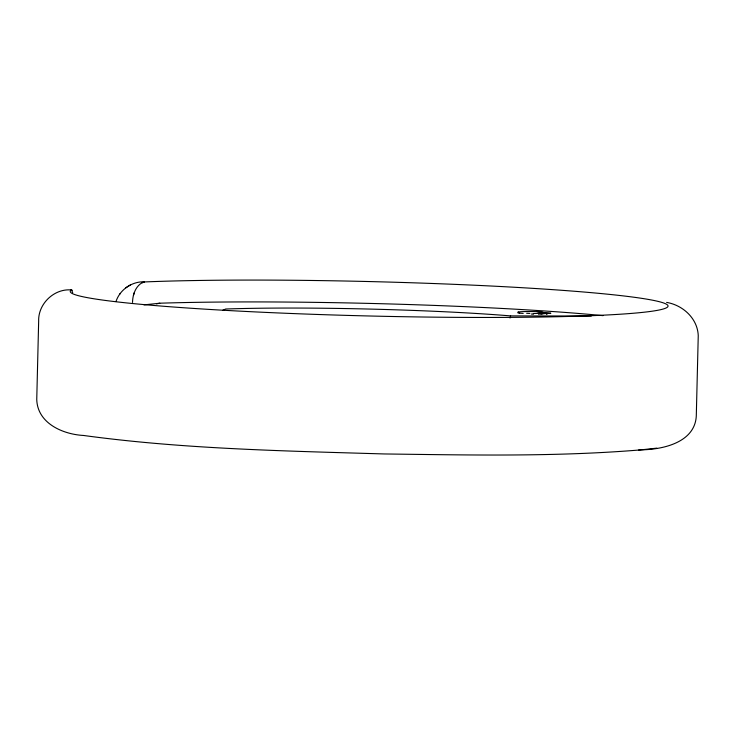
<?xml version="1.0" encoding="UTF-8"?>
<svg xmlns="http://www.w3.org/2000/svg" width="735" height="735" viewBox="0 0 735 735"><rect width="100%" height="100%" fill="white"/><g stroke="black" fill="none" stroke-linecap="round" stroke-linejoin="round"><path stroke-width="1.1" d="M132.53 302.443C132.64 294.469 135.791 285.364 143.628 281.964L145.87 281.882A298.97 17.208 1.4 0 1 626.78 296.315A298.97 17.208 1.4 0 1 434.247 317.152A298.97 17.208 1.4 0 1 71.525 289.93L72.701 292.64M517.991 313L518.083 312.09A18.311 1.057 1.4 0 1 536.927 311.631L550.634 313.505M510.017 318.044L510.604 315.894L591.308 316.032M133.421 295.534L134.303 292.613M115.965 301.598C119.805 289.682 131.887 281.395 144.336 281.808M119.759 294.11L120.255 293.513M222.65 310.335L225.709 309.003A200.811 11.558 1.4 0 1 510.604 315.894M550.267 313.468L550.763 313.11L533.197 313.533M130.343 284.959L125.795 287.789M546.371 314.424L548.044 313.45M518.542 312.963L519.636 312.935M142.213 282.773L144.051 282.139M538.507 314.231L542.853 313.615M156.491 303.867L159.817 303.206A298.97 17.208 1.4 0 1 603.049 315.637M69.99 289.856C53.242 289.186 38.045 304.373 38.661 321.131L36.75 399.491C37.448 423.323 62.824 434.339 83.569 435.469C183.153 449.039 283.894 450.923 384.221 453.954C469.922 455.038 555.871 456.959 641.37 449.838C663.604 449.508 696.495 442.066 696.339 413.998L698.25 335.629C697.561 318.494 682.99 305.2 666.627 302.397M545.407 313.551L540.969 314.029M638.458 450.132L656.805 448.148M143.977 304.878L159.817 303.206M526.646 313.275L529.834 313.422M519.599 313.174L523.201 313.413M531.341 314.02L533.426 314.203M71.791 289.957L70.698 289.856L72.076 290.362M536.927 311.631L543.11 312.311M518.083 312.09L519.13 312.632"/></g></svg>
